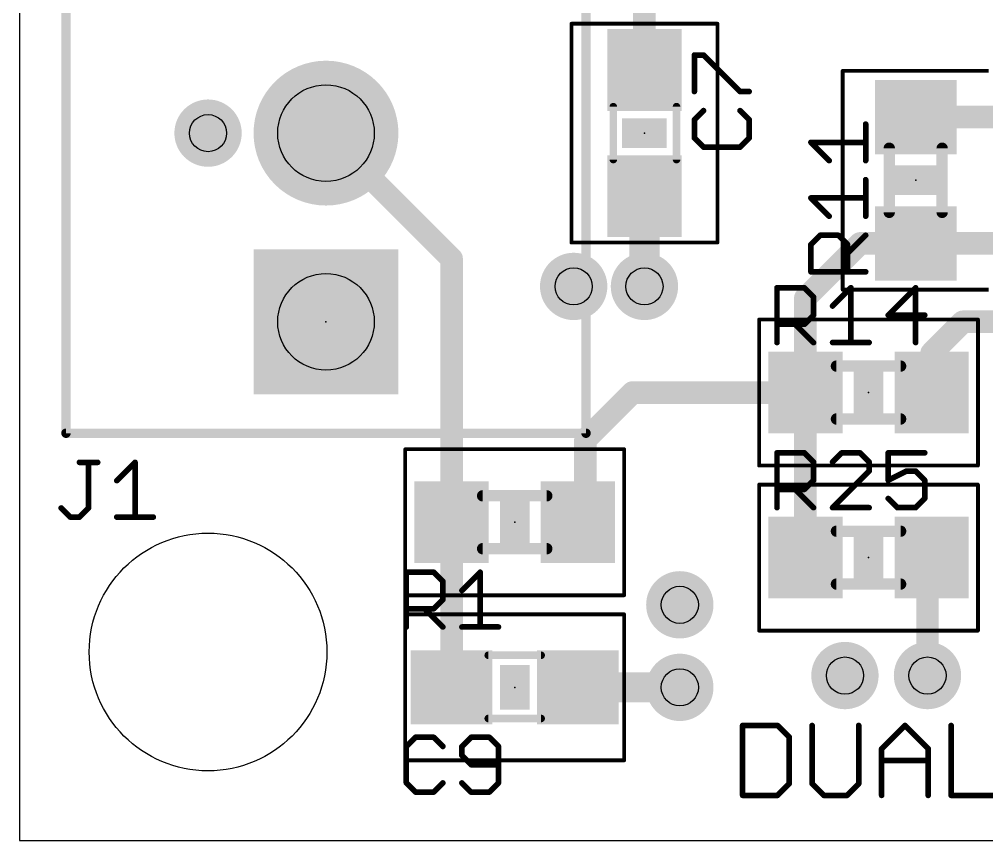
# Model space of a CAD drawing. Extents: x 0 to 1.31, y 0 to 0.85.
# Drawn here: x 0 to 0.513, y 0 to 0.435 of the extents above; entities that cross this region are included whole.
import ezdxf

# ---------------------------------------------------------------- set-up
doc = ezdxf.new("R2010")
doc.units = 0
for name, color, linetype in [('1', 22, 'CONTINUOUS'), ('17', 82, 'CONTINUOUS'), ('18', 82, 'CONTINUOUS'), ('20', 7, 'CONTINUOUS'), ('21', 253, 'CONTINUOUS'), ('23', 7, 'CONTINUOUS'), ('25', 253, 'CONTINUOUS'), ('31', 253, 'CONTINUOUS'), ('35', 253, 'CONTINUOUS'), ('39', 22, 'CONTINUOUS'), ('44', 253, 'CONTINUOUS'), ('51', 253, 'CONTINUOUS')]:
    doc.layers.add(name, color=color, linetype=linetype)

# ---------------------------------------------------------------- blocks, each defined once
blk = doc.blocks.new('RECT')
blk.add_solid([(-0.5, -0.5), (0.5, -0.5), (-0.5, 0.5), (0.5, 0.5)])
blk = doc.blocks.new('SQUAREP')
blk.add_solid([(-0.5, -0.5), (0.5, -0.5), (-0.5, 0.5), (0.5, 0.5)])
blk = doc.blocks.new('ROUNDP')
at = {"const_width": 0.5}
blk.add_lwpolyline([(0, -0.25, 1), (0, 0.25, 1), (0, -0.25)], format="xyb", dxfattribs=at)
blk = doc.blocks.new('ROUNDV')
at = {"const_width": 0.5}
blk.add_lwpolyline([(0, -0.25, 1), (0, 0.25, 1), (0, -0.25)], format="xyb", dxfattribs=at)

msp = doc.modelspace()

# ---------------------------------------------------------------- linework, layer by layer
at = {"layer": '1'}
for points, const_width in [([(0.33125, 0.45625), (0.33125, 0.408465)], 0.012), ([(0.654035, 0.383465), (0.475, 0.383465)], 0.012), ([(0.1625, 0.375), (0.229035, 0.308465)], 0.012), ([(0.33125, 0.29375), (0.33125, 0.341535)], 0.016), ([(0.470965, 0.325), (0.4625, 0.316535)], 0.016), ([(0.475, 0.316535), (0.470965, 0.325)], 0.012), ([(0.4625, 0.316535), (0.475, 0.316535)], 0.016), ([(0.416535, 0.2875), (0.445571, 0.316535)], 0.012), ([(0.4625, 0.316535), (0.445571, 0.316535)], 0.012), ([(0.574803, 0.316535), (0.475, 0.316535)], 0.012), ([(0.229035, 0.308465), (0.229035, 0.16875)], 0.012), ([(0.416535, 0.2875), (0.416535, 0.2375)], 0.012), ([(0.5, 0.275), (0.483465, 0.258465)], 0.012), ([(0.5875, 0.275), (0.5, 0.275)], 0.012), ([(0.483465, 0.258465), (0.483465, 0.2375)], 0.012), ([(0.3, 0.2125), (0.325, 0.2375)], 0.012), ([(0.325, 0.2375), (0.416535, 0.2375)], 0.012), ([(0.416535, 0.2375), (0.416535, 0.15)], 0.012), ([(0.3, 0.154035), (0.3, 0.2125)], 0.012), ([(0.229035, 0.08125), (0.229035, 0.16875)], 0.012), ([(0.295965, 0.16875), (0.3, 0.154035)], 0.012), ([(0.483465, 0.15), (0.48125, 0.147785)], 0.012), ([(0.48125, 0.147785), (0.48125, 0.0875)], 0.012), ([(0.295965, 0.08125), (0.35, 0.08125)], 0.016)]:
    msp.add_lwpolyline(points, dxfattribs=dict(at, const_width=const_width))
for points, const_width in [([(0.32825, 0.408465, 1), (0.33425, 0.408465)], 0.006), ([(0.475, 0.386465, 1), (0.475, 0.380465)], 0.006), ([(0.164621, 0.377121, 1), (0.160379, 0.372879)], 0.006), ([(0.33525, 0.341535, 1), (0.32725, 0.341535)], 0.008), ([(0.473793, 0.322172, 1), (0.468136, 0.327828)], 0.008), ([(0.473673, 0.326291, 1), (0.468257, 0.323709)], 0.006), ([(0.4625, 0.320535, 1), (0.4625, 0.312535)], 0.008), ([(0.459672, 0.319364, 1), (0.465328, 0.313707)], 0.008), ([(0.475, 0.312535, 1), (0.475, 0.320535)], 0.008), ([(0.445571, 0.319535, 1), (0.445571, 0.313535)], 0.006), ([(0.447692, 0.314414, 1), (0.44345, 0.318657)], 0.006), ([(0.4625, 0.313535, 1), (0.4625, 0.319535)], 0.006), ([(0.475, 0.319535, 1), (0.475, 0.313535)], 0.006), ([(0.472292, 0.315244, 1), (0.477708, 0.317826)], 0.006), ([(0.232035, 0.308465, 1), (0.226035, 0.308465)], 0.006), ([(0.226914, 0.306343, 1), (0.231157, 0.310586)], 0.006), ([(0.32725, 0.29375, 1), (0.33525, 0.29375)], 0.008), ([(0.419535, 0.2875, 1), (0.413535, 0.2875)], 0.006), ([(0.414414, 0.289621, 1), (0.418657, 0.285379)], 0.006), ([(0.5, 0.278, 1), (0.5, 0.272)], 0.006), ([(0.502121, 0.272879, 1), (0.497879, 0.277121)], 0.006), ([(0.481343, 0.260586, 1), (0.485586, 0.256343)], 0.006), ([(0.486465, 0.258465, 1), (0.480465, 0.258465)], 0.006), ([(0.325, 0.2405, 1), (0.325, 0.2345)], 0.006), ([(0.327121, 0.235379, 1), (0.322879, 0.239621)], 0.006), ([(0.419535, 0.2375, 1), (0.413535, 0.2375)], 0.006), ([(0.416535, 0.2345, 1), (0.416535, 0.2405)], 0.006), ([(0.413535, 0.2375, 1), (0.419535, 0.2375)], 0.006), ([(0.480465, 0.2375, 1), (0.486465, 0.2375)], 0.006), ([(0.303, 0.2125, 1), (0.297, 0.2125)], 0.006), ([(0.297879, 0.214621, 1), (0.302121, 0.210379)], 0.006), ([(0.232035, 0.16875, 1), (0.226035, 0.16875)], 0.006), ([(0.298858, 0.169543, 1), (0.293071, 0.167957)], 0.006), ([(0.226035, 0.16875, 1), (0.232035, 0.16875)], 0.006), ([(0.297, 0.154035, 1), (0.303, 0.154035)], 0.006), ([(0.297107, 0.153242, 1), (0.302893, 0.154829)], 0.006), ([(0.48425, 0.147785, 1), (0.47825, 0.147785)], 0.006), ([(0.485586, 0.147879, 1), (0.481343, 0.152121)], 0.006), ([(0.413535, 0.15, 1), (0.419535, 0.15)], 0.006), ([(0.479129, 0.149907, 1), (0.483371, 0.145664)], 0.006), ([(0.295965, 0.08525, 1), (0.295965, 0.07725)], 0.008), ([(0.35, 0.07725, 1), (0.35, 0.08525)], 0.008), ([(0.47825, 0.0875, 1), (0.48425, 0.0875)], 0.006), ([(0.226035, 0.08125, 1), (0.232035, 0.08125)], 0.006)]:
    msp.add_lwpolyline(points, format="xyb", dxfattribs=dict(at, const_width=const_width))
at = {"layer": '20'}
for p, q in [((0, 0.85), (0, 0)), ((0, 0), (1.3125, 0))]:
    msp.add_line(p, q, dxfattribs=at)
msp.add_circle((0.1, 0.1), 0.062992, dxfattribs=at)
at = {"layer": '21'}
for points, const_width in [([(0.024705, 0.215945), (0.024705, 0.649016)], 0.005), ([(0.300295, 0.649016), (0.300295, 0.215945)], 0.005), ([(0.300295, 0.215945), (0.024705, 0.215945)], 0.005), ([(0.383286, 0.061032), (0.383286, 0.024)], 0.003), ([(0.401802, 0.061032), (0.383286, 0.061032)], 0.003), ([(0.407974, 0.05486), (0.401802, 0.061032)], 0.003), ([(0.420118, 0.061032), (0.420118, 0.030172)], 0.003), ([(0.444805, 0.030172), (0.444805, 0.061032)], 0.003), ([(0.456949, 0.048688), (0.469293, 0.061032)], 0.003), ([(0.469293, 0.061032), (0.481637, 0.048688)], 0.003), ([(0.493781, 0.061032), (0.493781, 0.024)], 0.003), ([(0.407974, 0.030172), (0.407974, 0.05486)], 0.003), ([(0.456949, 0.024), (0.456949, 0.048688)], 0.003), ([(0.481637, 0.048688), (0.481637, 0.024)], 0.003), ([(0.456949, 0.042516), (0.481637, 0.042516)], 0.003), ([(0.401802, 0.024), (0.407974, 0.030172)], 0.003), ([(0.420118, 0.030172), (0.426289, 0.024)], 0.003), ([(0.438633, 0.024), (0.444805, 0.030172)], 0.003), ([(0.383286, 0.024), (0.401802, 0.024)], 0.003), ([(0.426289, 0.024), (0.438633, 0.024)], 0.003), ([(0.493781, 0.024), (0.518468, 0.024)], 0.003)]:
    msp.add_lwpolyline(points, dxfattribs=dict(at, const_width=const_width))
for points, const_width in [([(0.024705, 0.217195, 1), (0.024705, 0.214695)], 0.0025), ([(0.023455, 0.215945, 1), (0.025955, 0.215945)], 0.0025), ([(0.299045, 0.215945, 1), (0.301545, 0.215945)], 0.0025), ([(0.300295, 0.214695, 1), (0.300295, 0.217195)], 0.0025), ([(0.384036, 0.061032, 1), (0.382536, 0.061032)], 0.0015), ([(0.383286, 0.061782, 1), (0.383286, 0.060282)], 0.0015), ([(0.402332, 0.061562, 1), (0.401272, 0.060501)], 0.0015), ([(0.401802, 0.060282, 1), (0.401802, 0.061782)], 0.0015), ([(0.420868, 0.061032, 1), (0.419368, 0.061032)], 0.0015), ([(0.445555, 0.061032, 1), (0.444055, 0.061032)], 0.0015), ([(0.469823, 0.061562, 1), (0.468763, 0.060501)], 0.0015), ([(0.469823, 0.060501, 1), (0.468763, 0.061562)], 0.0015), ([(0.494531, 0.061032, 1), (0.493031, 0.061032)], 0.0015), ([(0.408724, 0.05486, 1), (0.407224, 0.05486)], 0.0015), ([(0.407444, 0.054329, 1), (0.408504, 0.05539)], 0.0015), ([(0.457699, 0.048688, 1), (0.456199, 0.048688)], 0.0015), ([(0.456419, 0.049218, 1), (0.457479, 0.048157)], 0.0015), ([(0.482387, 0.048688, 1), (0.480887, 0.048688)], 0.0015), ([(0.481106, 0.048157, 1), (0.482167, 0.049218)], 0.0015), ([(0.456949, 0.043266, 1), (0.456949, 0.041766)], 0.0015), ([(0.481637, 0.041766, 1), (0.481637, 0.043266)], 0.0015), ([(0.407224, 0.030172, 1), (0.408724, 0.030172)], 0.0015), ([(0.408504, 0.029642, 1), (0.407444, 0.030702)], 0.0015), ([(0.420648, 0.030702, 1), (0.419587, 0.029642)], 0.0015), ([(0.419368, 0.030172, 1), (0.420868, 0.030172)], 0.0015), ([(0.444055, 0.030172, 1), (0.445555, 0.030172)], 0.0015), ([(0.445336, 0.029642, 1), (0.444275, 0.030702)], 0.0015), ([(0.383286, 0.02475, 1), (0.383286, 0.02325)], 0.0015), ([(0.382536, 0.024, 1), (0.384036, 0.024)], 0.0015), ([(0.401272, 0.02453, 1), (0.402332, 0.02347)], 0.0015), ([(0.401802, 0.02325, 1), (0.401802, 0.02475)], 0.0015), ([(0.426289, 0.02475, 1), (0.426289, 0.02325)], 0.0015), ([(0.425759, 0.02347, 1), (0.42682, 0.02453)], 0.0015), ([(0.438103, 0.02453, 1), (0.439164, 0.02347)], 0.0015), ([(0.438633, 0.02325, 1), (0.438633, 0.02475)], 0.0015), ([(0.456199, 0.024, 1), (0.457699, 0.024)], 0.0015), ([(0.480887, 0.024, 1), (0.482387, 0.024)], 0.0015), ([(0.493781, 0.02475, 1), (0.493781, 0.02325)], 0.0015), ([(0.493031, 0.024, 1), (0.494531, 0.024)], 0.0015)]:
    msp.add_lwpolyline(points, format="xyb", dxfattribs=dict(at, const_width=const_width))
at = {"layer": '23'}
for p in [(0.33125, 0.375), (0.475, 0.35), (0.1625, 0.275), (0.45, 0.2375), (0.2625, 0.16875), (0.45, 0.15), (0.2625, 0.08125)]:
    msp.add_point(p, dxfattribs=at)
at = {"layer": '25', "const_width": 0.003}
for points in [[(0.357725, 0.397035), (0.357725, 0.416385)], [(0.357725, 0.416385), (0.362563, 0.416385)], [(0.362563, 0.416385), (0.381913, 0.397035)], [(0.381913, 0.397035), (0.38675, 0.397035)], [(0.362563, 0.386919), (0.357725, 0.382082)], [(0.38675, 0.382082), (0.381913, 0.386919)], [(0.357725, 0.382082), (0.357725, 0.372407)], [(0.38675, 0.372407), (0.38675, 0.382082)], [(0.4485, 0.36043), (0.4485, 0.37978)], [(0.357725, 0.372407), (0.362563, 0.36757)], [(0.381913, 0.36757), (0.38675, 0.372407)], [(0.42915, 0.36043), (0.419475, 0.370105)], [(0.419475, 0.370105), (0.4485, 0.370105)], [(0.362563, 0.36757), (0.381913, 0.36757)], [(0.4485, 0.330965), (0.4485, 0.350315)], [(0.42915, 0.330965), (0.419475, 0.34064)], [(0.419475, 0.34064), (0.4485, 0.34064)], [(0.419475, 0.316012), (0.424313, 0.32085)], [(0.424313, 0.32085), (0.433988, 0.32085)], [(0.433988, 0.32085), (0.438825, 0.316012)], [(0.438825, 0.311175), (0.4485, 0.32085)], [(0.419475, 0.3015), (0.419475, 0.316012)], [(0.438825, 0.316012), (0.438825, 0.3015)], [(0.4485, 0.3015), (0.419475, 0.3015)], [(0.4015, 0.264), (0.4015, 0.293025)], [(0.4015, 0.293025), (0.416012, 0.293025)], [(0.416012, 0.293025), (0.42085, 0.288187)], [(0.430965, 0.28335), (0.44064, 0.293025)], [(0.44064, 0.293025), (0.44064, 0.264)], [(0.474943, 0.293025), (0.46043, 0.278512)], [(0.474943, 0.264), (0.474943, 0.293025)], [(0.42085, 0.288187), (0.42085, 0.278512)], [(0.42085, 0.278512), (0.416012, 0.273675)], [(0.46043, 0.278512), (0.47978, 0.278512)], [(0.416012, 0.273675), (0.4015, 0.273675)], [(0.411175, 0.273675), (0.42085, 0.264)], [(0.430965, 0.264), (0.450315, 0.264)], [(0.4015, 0.1765), (0.4015, 0.205525)], [(0.4015, 0.205525), (0.416012, 0.205525)], [(0.416012, 0.205525), (0.42085, 0.200687)], [(0.435803, 0.205525), (0.430965, 0.200687)], [(0.445477, 0.205525), (0.435803, 0.205525)], [(0.450315, 0.200687), (0.445477, 0.205525)], [(0.47978, 0.205525), (0.46043, 0.205525)], [(0.46043, 0.205525), (0.46043, 0.191012)], [(0.031844, 0.200505), (0.041519, 0.200505)], [(0.036682, 0.176318), (0.036682, 0.200505)], [(0.051634, 0.19083), (0.061309, 0.200505)], [(0.061309, 0.200505), (0.061309, 0.17148)], [(0.42085, 0.200687), (0.42085, 0.191012)], [(0.450315, 0.19585), (0.450315, 0.200687)], [(0.430965, 0.1765), (0.450315, 0.19585)], [(0.46043, 0.191012), (0.470105, 0.19585)], [(0.470105, 0.19585), (0.474943, 0.19585)], [(0.474943, 0.19585), (0.47978, 0.191012)], [(0.42085, 0.191012), (0.416012, 0.186175)], [(0.47978, 0.191012), (0.47978, 0.181337)], [(0.416012, 0.186175), (0.4015, 0.186175)], [(0.411175, 0.186175), (0.42085, 0.1765)], [(0.465268, 0.1765), (0.46043, 0.181337)], [(0.47978, 0.181337), (0.474943, 0.1765)], [(0.022169, 0.176318), (0.027007, 0.17148)], [(0.031844, 0.17148), (0.036682, 0.176318)], [(0.450315, 0.1765), (0.430965, 0.1765)], [(0.474943, 0.1765), (0.465268, 0.1765)], [(0.027007, 0.17148), (0.031844, 0.17148)], [(0.051634, 0.17148), (0.070984, 0.17148)], [(0.20507, 0.11325), (0.20507, 0.142275)], [(0.20507, 0.142275), (0.219582, 0.142275)], [(0.219582, 0.142275), (0.224419, 0.137437)], [(0.234535, 0.1326), (0.24421, 0.142275)], [(0.24421, 0.142275), (0.24421, 0.11325)], [(0.224419, 0.137437), (0.224419, 0.127762)], [(0.224419, 0.127762), (0.219582, 0.122925)], [(0.219582, 0.122925), (0.20507, 0.122925)], [(0.214744, 0.122925), (0.224419, 0.11325)], [(0.234535, 0.11325), (0.253885, 0.11325)], [(0.209907, 0.054775), (0.20507, 0.049937)], [(0.20507, 0.049937), (0.20507, 0.030587)], [(0.219582, 0.054775), (0.209907, 0.054775)], [(0.224419, 0.049937), (0.219582, 0.054775)], [(0.239372, 0.054775), (0.234535, 0.049937)], [(0.234535, 0.049937), (0.234535, 0.0451)], [(0.249047, 0.054775), (0.239372, 0.054775)], [(0.253885, 0.049937), (0.249047, 0.054775)], [(0.253885, 0.030587), (0.253885, 0.049937)], [(0.234535, 0.0451), (0.239372, 0.040262)], [(0.239372, 0.040262), (0.253885, 0.040262)], [(0.20507, 0.030587), (0.209907, 0.02575)], [(0.219582, 0.02575), (0.224419, 0.030587)], [(0.234535, 0.030587), (0.239372, 0.02575)], [(0.249047, 0.02575), (0.253885, 0.030587)], [(0.209907, 0.02575), (0.219582, 0.02575)], [(0.239372, 0.02575), (0.249047, 0.02575)]]:
    msp.add_lwpolyline(points, dxfattribs=at)
at = {"layer": '25', "const_width": 0.0015}
for points in [[(0.358475, 0.416385, 1), (0.356975, 0.416385)], [(0.357725, 0.417135, 1), (0.357725, 0.415635)], [(0.363093, 0.416915, 1), (0.362032, 0.415854)], [(0.362563, 0.415635, 1), (0.362563, 0.417135)], [(0.356975, 0.397035, 1), (0.358475, 0.397035)], [(0.381913, 0.397785, 1), (0.381913, 0.396285)], [(0.381382, 0.396504, 1), (0.382443, 0.397565)], [(0.38675, 0.396285, 1), (0.38675, 0.397785)], [(0.363093, 0.386389, 1), (0.362032, 0.38745)], [(0.382443, 0.38745, 1), (0.381382, 0.386389)], [(0.358475, 0.382082, 1), (0.356975, 0.382082)], [(0.357195, 0.382612, 1), (0.358256, 0.381552)], [(0.3875, 0.382082, 1), (0.386, 0.382082)], [(0.38622, 0.381552, 1), (0.38728, 0.382612)], [(0.44925, 0.37978, 1), (0.44775, 0.37978)], [(0.356975, 0.372407, 1), (0.358475, 0.372407)], [(0.358256, 0.372937, 1), (0.357195, 0.371877)], [(0.386, 0.372407, 1), (0.3875, 0.372407)], [(0.38728, 0.371877, 1), (0.38622, 0.372937)], [(0.420006, 0.370636, 1), (0.418945, 0.369575)], [(0.419475, 0.370855, 1), (0.419475, 0.369355)], [(0.4485, 0.369355, 1), (0.4485, 0.370855)], [(0.362563, 0.36832, 1), (0.362563, 0.36682)], [(0.362032, 0.367039, 1), (0.363093, 0.3681)], [(0.381382, 0.3681, 1), (0.382443, 0.367039)], [(0.381913, 0.36682, 1), (0.381913, 0.36832)], [(0.42862, 0.3599, 1), (0.429681, 0.360961)], [(0.44775, 0.36043, 1), (0.44925, 0.36043)], [(0.44925, 0.350315, 1), (0.44775, 0.350315)], [(0.419475, 0.34139, 1), (0.419475, 0.33989)], [(0.420006, 0.34117, 1), (0.418945, 0.34011)], [(0.4485, 0.33989, 1), (0.4485, 0.34139)], [(0.42862, 0.330435, 1), (0.429681, 0.331496)], [(0.44775, 0.330965, 1), (0.44925, 0.330965)], [(0.424313, 0.3216, 1), (0.424313, 0.3201)], [(0.424843, 0.320319, 1), (0.423782, 0.32138)], [(0.434518, 0.32138, 1), (0.433457, 0.320319)], [(0.433988, 0.3201, 1), (0.433988, 0.3216)], [(0.44903, 0.320319, 1), (0.44797, 0.32138)], [(0.420225, 0.316012, 1), (0.418725, 0.316012)], [(0.418945, 0.316543, 1), (0.420006, 0.315482)], [(0.439575, 0.316012, 1), (0.438075, 0.316012)], [(0.438295, 0.315482, 1), (0.439356, 0.316543)], [(0.438295, 0.311705, 1), (0.439356, 0.310645)], [(0.419475, 0.30225, 1), (0.419475, 0.30075)], [(0.4485, 0.30075, 1), (0.4485, 0.30225)], [(0.418725, 0.3015, 1), (0.420225, 0.3015)], [(0.438075, 0.3015, 1), (0.439575, 0.3015)], [(0.40225, 0.293025, 1), (0.40075, 0.293025)], [(0.4015, 0.293775, 1), (0.4015, 0.292275)], [(0.416543, 0.293555, 1), (0.415482, 0.292494)], [(0.416012, 0.292275, 1), (0.416012, 0.293775)], [(0.44139, 0.293025, 1), (0.43989, 0.293025)], [(0.44117, 0.292494, 1), (0.44011, 0.293555)], [(0.475693, 0.293025, 1), (0.474193, 0.293025)], [(0.475473, 0.292494, 1), (0.474412, 0.293555)], [(0.4216, 0.288187, 1), (0.4201, 0.288187)], [(0.420319, 0.287657, 1), (0.42138, 0.288718)], [(0.430435, 0.28388, 1), (0.431496, 0.282819)], [(0.4201, 0.278512, 1), (0.4216, 0.278512)], [(0.42138, 0.277982, 1), (0.420319, 0.279043)], [(0.46043, 0.279262, 1), (0.46043, 0.277762)], [(0.4599, 0.279043, 1), (0.460961, 0.277982)], [(0.47978, 0.277762, 1), (0.47978, 0.279262)], [(0.4015, 0.274425, 1), (0.4015, 0.272925)], [(0.411705, 0.274205, 1), (0.410645, 0.273144)], [(0.415482, 0.274205, 1), (0.416543, 0.273144)], [(0.416012, 0.272925, 1), (0.416012, 0.274425)], [(0.40075, 0.264, 1), (0.40225, 0.264)], [(0.420319, 0.26347, 1), (0.42138, 0.26453)], [(0.430965, 0.26475, 1), (0.430965, 0.26325)], [(0.43989, 0.264, 1), (0.44139, 0.264)], [(0.450315, 0.26325, 1), (0.450315, 0.26475)], [(0.474193, 0.264, 1), (0.475693, 0.264)], [(0.40225, 0.205525, 1), (0.40075, 0.205525)], [(0.4015, 0.206275, 1), (0.4015, 0.204775)], [(0.416543, 0.206055, 1), (0.415482, 0.204994)], [(0.416012, 0.204775, 1), (0.416012, 0.206275)], [(0.435803, 0.206275, 1), (0.435803, 0.204775)], [(0.436333, 0.204994, 1), (0.435272, 0.206055)], [(0.446008, 0.206055, 1), (0.444947, 0.204994)], [(0.445477, 0.204775, 1), (0.445477, 0.206275)], [(0.46043, 0.206275, 1), (0.46043, 0.204775)], [(0.46118, 0.205525, 1), (0.45968, 0.205525)], [(0.47978, 0.204775, 1), (0.47978, 0.206275)], [(0.031844, 0.201255, 1), (0.031844, 0.199755)], [(0.037432, 0.200505, 1), (0.035932, 0.200505)], [(0.041519, 0.199755, 1), (0.041519, 0.201255)], [(0.062059, 0.200505, 1), (0.060559, 0.200505)], [(0.06184, 0.199975, 1), (0.060779, 0.201035)], [(0.4216, 0.200687, 1), (0.4201, 0.200687)], [(0.420319, 0.200157, 1), (0.42138, 0.201218)], [(0.430435, 0.201218, 1), (0.431496, 0.200157)], [(0.451065, 0.200687, 1), (0.449565, 0.200687)], [(0.449785, 0.200157, 1), (0.450845, 0.201218)], [(0.449565, 0.19585, 1), (0.451065, 0.19585)], [(0.450845, 0.195319, 1), (0.449785, 0.19638)], [(0.470105, 0.1966, 1), (0.470105, 0.1951)], [(0.470441, 0.195179, 1), (0.46977, 0.196521)], [(0.475473, 0.19638, 1), (0.474412, 0.195319)], [(0.474943, 0.1951, 1), (0.474943, 0.1966)], [(0.051104, 0.19136, 1), (0.052165, 0.1903)], [(0.4201, 0.191012, 1), (0.4216, 0.191012)], [(0.42138, 0.190482, 1), (0.420319, 0.191543)], [(0.460095, 0.191683, 1), (0.460766, 0.190341)], [(0.45968, 0.191012, 1), (0.46118, 0.191012)], [(0.48053, 0.191012, 1), (0.47903, 0.191012)], [(0.47925, 0.190482, 1), (0.48031, 0.191543)], [(0.4015, 0.186925, 1), (0.4015, 0.185425)], [(0.411705, 0.186705, 1), (0.410645, 0.185644)], [(0.415482, 0.186705, 1), (0.416543, 0.185644)], [(0.416012, 0.185425, 1), (0.416012, 0.186925)], [(0.460961, 0.181868, 1), (0.4599, 0.180807)], [(0.47903, 0.181337, 1), (0.48053, 0.181337)], [(0.48031, 0.180807, 1), (0.47925, 0.181868)], [(0.0227, 0.176848, 1), (0.021639, 0.175787)], [(0.035932, 0.176318, 1), (0.037432, 0.176318)], [(0.037212, 0.175787, 1), (0.036151, 0.176848)], [(0.40075, 0.1765, 1), (0.40225, 0.1765)], [(0.420319, 0.17597, 1), (0.42138, 0.17703)], [(0.430965, 0.17725, 1), (0.430965, 0.17575)], [(0.430435, 0.17703, 1), (0.431496, 0.17597)], [(0.450315, 0.17575, 1), (0.450315, 0.17725)], [(0.465268, 0.17725, 1), (0.465268, 0.17575)], [(0.464737, 0.17597, 1), (0.465798, 0.17703)], [(0.474412, 0.17703, 1), (0.475473, 0.17597)], [(0.474943, 0.17575, 1), (0.474943, 0.17725)], [(0.027007, 0.17223, 1), (0.027007, 0.17073)], [(0.026476, 0.17095, 1), (0.027537, 0.172011)], [(0.031314, 0.172011, 1), (0.032374, 0.17095)], [(0.031844, 0.17073, 1), (0.031844, 0.17223)], [(0.051634, 0.17223, 1), (0.051634, 0.17073)], [(0.060559, 0.17148, 1), (0.062059, 0.17148)], [(0.070984, 0.17073, 1), (0.070984, 0.17223)], [(0.20582, 0.142275, 1), (0.20432, 0.142275)], [(0.20507, 0.143025, 1), (0.20507, 0.141525)], [(0.220112, 0.142805, 1), (0.219052, 0.141744)], [(0.219582, 0.141525, 1), (0.219582, 0.143025)], [(0.24496, 0.142275, 1), (0.24346, 0.142275)], [(0.24474, 0.141744, 1), (0.243679, 0.142805)], [(0.225169, 0.137437, 1), (0.223669, 0.137437)], [(0.223889, 0.136907, 1), (0.22495, 0.137968)], [(0.234004, 0.13313, 1), (0.235065, 0.132069)], [(0.223669, 0.127762, 1), (0.225169, 0.127762)], [(0.22495, 0.127232, 1), (0.223889, 0.128293)], [(0.20507, 0.123675, 1), (0.20507, 0.122175)], [(0.215275, 0.123455, 1), (0.214214, 0.122394)], [(0.219052, 0.123455, 1), (0.220112, 0.122394)], [(0.219582, 0.122175, 1), (0.219582, 0.123675)], [(0.20432, 0.11325, 1), (0.20582, 0.11325)], [(0.223889, 0.11272, 1), (0.22495, 0.11378)], [(0.234535, 0.114, 1), (0.234535, 0.1125)], [(0.24346, 0.11325, 1), (0.24496, 0.11325)], [(0.253885, 0.1125, 1), (0.253885, 0.114)], [(0.20582, 0.049937, 1), (0.20432, 0.049937)], [(0.209907, 0.055525, 1), (0.209907, 0.054025)], [(0.210437, 0.054244, 1), (0.209377, 0.055305)], [(0.220112, 0.055305, 1), (0.219052, 0.054244)], [(0.219582, 0.054025, 1), (0.219582, 0.055525)], [(0.235285, 0.049937, 1), (0.233785, 0.049937)], [(0.239372, 0.055525, 1), (0.239372, 0.054025)], [(0.239903, 0.054244, 1), (0.238842, 0.055305)], [(0.249577, 0.055305, 1), (0.248517, 0.054244)], [(0.249047, 0.054025, 1), (0.249047, 0.055525)], [(0.254635, 0.049937, 1), (0.253135, 0.049937)], [(0.204539, 0.050468, 1), (0.2056, 0.049407)], [(0.223889, 0.049407, 1), (0.22495, 0.050468)], [(0.234004, 0.050468, 1), (0.235065, 0.049407)], [(0.235065, 0.04563, 1), (0.234004, 0.044569)], [(0.253354, 0.049407, 1), (0.254415, 0.050468)], [(0.233785, 0.0451, 1), (0.235285, 0.0451)], [(0.239372, 0.041012, 1), (0.239372, 0.039512)], [(0.238842, 0.039732, 1), (0.239903, 0.040793)], [(0.253885, 0.039512, 1), (0.253885, 0.041012)], [(0.2056, 0.031118, 1), (0.204539, 0.030057)], [(0.20432, 0.030587, 1), (0.20582, 0.030587)], [(0.22495, 0.030057, 1), (0.223889, 0.031118)], [(0.235065, 0.031118, 1), (0.234004, 0.030057)], [(0.253135, 0.030587, 1), (0.254635, 0.030587)], [(0.254415, 0.030057, 1), (0.253354, 0.031118)], [(0.209907, 0.0265, 1), (0.209907, 0.025)], [(0.209377, 0.02522, 1), (0.210437, 0.02628)], [(0.219052, 0.02628, 1), (0.220112, 0.02522)], [(0.219582, 0.025, 1), (0.219582, 0.0265)], [(0.239372, 0.0265, 1), (0.239372, 0.025)], [(0.238842, 0.02522, 1), (0.239903, 0.02628)], [(0.248517, 0.02628, 1), (0.249577, 0.02522)], [(0.249047, 0.025, 1), (0.249047, 0.0265)]]:
    msp.add_lwpolyline(points, format="xyb", dxfattribs=at)
at = {"layer": '39', "const_width": 0.002}
for points in [[(0.292549, 0.317008), (0.292549, 0.432992)], [(0.292549, 0.432992), (0.369951, 0.432992)], [(0.369951, 0.432992), (0.369951, 0.317008)], [(0.436299, 0.292008), (0.436299, 0.407992)], [(0.436299, 0.407992), (0.513701, 0.407992)], [(0.369951, 0.317008), (0.292549, 0.317008)], [(0.513701, 0.292008), (0.436299, 0.292008)], [(0.392008, 0.276201), (0.507992, 0.276201)], [(0.392008, 0.198799), (0.392008, 0.276201)], [(0.507992, 0.276201), (0.507992, 0.198799)], [(0.204508, 0.207451), (0.320492, 0.207451)], [(0.204508, 0.130049), (0.204508, 0.207451)], [(0.320492, 0.207451), (0.320492, 0.130049)], [(0.507992, 0.198799), (0.392008, 0.198799)], [(0.392008, 0.188701), (0.507992, 0.188701)], [(0.392008, 0.111299), (0.392008, 0.188701)], [(0.507992, 0.188701), (0.507992, 0.111299)], [(0.320492, 0.130049), (0.204508, 0.130049)], [(0.204508, 0.119951), (0.320492, 0.119951)], [(0.204508, 0.042549), (0.204508, 0.119951)], [(0.320492, 0.119951), (0.320492, 0.042549)], [(0.507992, 0.111299), (0.392008, 0.111299)], [(0.320492, 0.042549), (0.204508, 0.042549)]]:
    msp.add_lwpolyline(points, dxfattribs=at)
at = {"layer": '39', "const_width": 0.001}
for points in [[(0.293049, 0.432992, 1), (0.292049, 0.432992)], [(0.292549, 0.433492, 1), (0.292549, 0.432492)], [(0.370451, 0.432992, 1), (0.369451, 0.432992)], [(0.369951, 0.432492, 1), (0.369951, 0.433492)], [(0.436799, 0.407992, 1), (0.435799, 0.407992)], [(0.436299, 0.408492, 1), (0.436299, 0.407492)], [(0.292549, 0.317508, 1), (0.292549, 0.316508)], [(0.369951, 0.316508, 1), (0.369951, 0.317508)], [(0.292049, 0.317008, 1), (0.293049, 0.317008)], [(0.369451, 0.317008, 1), (0.370451, 0.317008)], [(0.436299, 0.292508, 1), (0.436299, 0.291508)], [(0.435799, 0.292008, 1), (0.436799, 0.292008)], [(0.392008, 0.276701, 1), (0.392008, 0.275701)], [(0.392508, 0.276201, 1), (0.391508, 0.276201)], [(0.508492, 0.276201, 1), (0.507492, 0.276201)], [(0.507992, 0.275701, 1), (0.507992, 0.276701)], [(0.204508, 0.207951, 1), (0.204508, 0.206951)], [(0.205008, 0.207451, 1), (0.204008, 0.207451)], [(0.320992, 0.207451, 1), (0.319992, 0.207451)], [(0.320492, 0.206951, 1), (0.320492, 0.207951)], [(0.392008, 0.199299, 1), (0.392008, 0.198299)], [(0.391508, 0.198799, 1), (0.392508, 0.198799)], [(0.507492, 0.198799, 1), (0.508492, 0.198799)], [(0.507992, 0.198299, 1), (0.507992, 0.199299)], [(0.392008, 0.189201, 1), (0.392008, 0.188201)], [(0.392508, 0.188701, 1), (0.391508, 0.188701)], [(0.508492, 0.188701, 1), (0.507492, 0.188701)], [(0.507992, 0.188201, 1), (0.507992, 0.189201)], [(0.204508, 0.130549, 1), (0.204508, 0.129549)], [(0.204008, 0.130049, 1), (0.205008, 0.130049)], [(0.319992, 0.130049, 1), (0.320992, 0.130049)], [(0.320492, 0.129549, 1), (0.320492, 0.130549)], [(0.204508, 0.120451, 1), (0.204508, 0.119451)], [(0.205008, 0.119951, 1), (0.204008, 0.119951)], [(0.320992, 0.119951, 1), (0.319992, 0.119951)], [(0.320492, 0.119451, 1), (0.320492, 0.120451)], [(0.392008, 0.111799, 1), (0.392008, 0.110799)], [(0.391508, 0.111299, 1), (0.392508, 0.111299)], [(0.507492, 0.111299, 1), (0.508492, 0.111299)], [(0.507992, 0.110799, 1), (0.507992, 0.111799)], [(0.204508, 0.043049, 1), (0.204508, 0.042049)], [(0.204008, 0.042549, 1), (0.205008, 0.042549)], [(0.319992, 0.042549, 1), (0.320992, 0.042549)], [(0.320492, 0.042049, 1), (0.320492, 0.043049)]]:
    msp.add_lwpolyline(points, format="xyb", dxfattribs=at)
at = {"layer": '44'}
for centre, radius in [((0.1625, 0.375), 0.025591), ((0.1, 0.375), 0.009843), ((0.29375, 0.29375), 0.009843), ((0.33125, 0.29375), 0.009843), ((0.1625, 0.275), 0.025591), ((0.35, 0.125), 0.009843), ((0.4375, 0.0875), 0.009843), ((0.48125, 0.0875), 0.009843), ((0.35, 0.08125), 0.009843)]:
    msp.add_circle(centre, radius, dxfattribs=at)
at = {"layer": '51'}
for points, const_width in [([(0.314754, 0.389016), (0.314754, 0.360984)], 0.004), ([(0.348258, 0.389016), (0.348258, 0.360984)], 0.004), ([(0.460984, 0.367008), (0.460984, 0.332992)], 0.006), ([(0.489016, 0.332992), (0.489016, 0.367008)], 0.006), ([(0.467008, 0.251516), (0.432992, 0.251516)], 0.006), ([(0.432992, 0.223484), (0.467008, 0.223484)], 0.006), ([(0.279508, 0.182766), (0.245492, 0.182766)], 0.006), ([(0.467008, 0.164016), (0.432992, 0.164016)], 0.006), ([(0.245492, 0.154734), (0.279508, 0.154734)], 0.006), ([(0.432992, 0.135984), (0.467008, 0.135984)], 0.006), ([(0.248484, 0.098258), (0.276516, 0.098258)], 0.004), ([(0.248484, 0.064754), (0.276516, 0.064754)], 0.004)]:
    msp.add_lwpolyline(points, dxfattribs=dict(at, const_width=const_width))
for points, const_width in [([(0.315754, 0.389016, 1), (0.313754, 0.389016)], 0.002), ([(0.349258, 0.389016, 1), (0.347258, 0.389016)], 0.002), ([(0.462484, 0.367008, 1), (0.459484, 0.367008)], 0.003), ([(0.490516, 0.367008, 1), (0.487516, 0.367008)], 0.003), ([(0.313754, 0.360984, 1), (0.315754, 0.360984)], 0.002), ([(0.347258, 0.360984, 1), (0.349258, 0.360984)], 0.002), ([(0.459484, 0.332992, 1), (0.462484, 0.332992)], 0.003), ([(0.487516, 0.332992, 1), (0.490516, 0.332992)], 0.003), ([(0.432992, 0.253016, 1), (0.432992, 0.250016)], 0.003), ([(0.467008, 0.250016, 1), (0.467008, 0.253016)], 0.003), ([(0.432992, 0.224984, 1), (0.432992, 0.221984)], 0.003), ([(0.467008, 0.221984, 1), (0.467008, 0.224984)], 0.003), ([(0.245492, 0.184266, 1), (0.245492, 0.181266)], 0.003), ([(0.279508, 0.181266, 1), (0.279508, 0.184266)], 0.003), ([(0.432992, 0.165516, 1), (0.432992, 0.162516)], 0.003), ([(0.467008, 0.162516, 1), (0.467008, 0.165516)], 0.003), ([(0.245492, 0.156234, 1), (0.245492, 0.153234)], 0.003), ([(0.279508, 0.153234, 1), (0.279508, 0.156234)], 0.003), ([(0.432992, 0.137484, 1), (0.432992, 0.134484)], 0.003), ([(0.467008, 0.134484, 1), (0.467008, 0.137484)], 0.003), ([(0.248484, 0.099258, 1), (0.248484, 0.097258)], 0.002), ([(0.276516, 0.097258, 1), (0.276516, 0.099258)], 0.002), ([(0.248484, 0.065754, 1), (0.248484, 0.063754)], 0.002), ([(0.276516, 0.063754, 1), (0.276516, 0.065754)], 0.002)]:
    msp.add_lwpolyline(points, format="xyb", dxfattribs=dict(at, const_width=const_width))

# ---------------------------------------------------------------- block references
at = {"layer": '1'}
for p, xscale, yscale, rotation in [((0.33125, 0.408465), 0.043307, 0.03937, 270), ((0.475, 0.383465), 0.03937, 0.043307, 90), ((0.33125, 0.341535), 0.043307, 0.03937, 270), ((0.475, 0.316535), 0.03937, 0.043307, 90)]:
    msp.add_blockref('RECT', p, dxfattribs=dict(at, xscale=xscale, yscale=yscale, rotation=rotation))
for p, xscale, yscale in [((0.416535, 0.2375), 0.03937, 0.043307), ((0.483465, 0.2375), 0.03937, 0.043307), ((0.229035, 0.16875), 0.03937, 0.043307), ((0.295965, 0.16875), 0.03937, 0.043307), ((0.416535, 0.15), 0.03937, 0.043307), ((0.483465, 0.15), 0.03937, 0.043307), ((0.229035, 0.08125), 0.043307, 0.03937), ((0.295965, 0.08125), 0.043307, 0.03937)]:
    msp.add_blockref('RECT', p, dxfattribs=dict(at, xscale=xscale, yscale=yscale))
at = {"layer": '17', "xscale": 0.076772, "yscale": 0.076772, "rotation": 180}
for name, p in [('ROUNDP', (0.1625, 0.375)), ('ROUNDP', (0.1625, 0.375)), ('SQUAREP', (0.1625, 0.275)), ('SQUAREP', (0.1625, 0.275))]:
    msp.add_blockref(name, p, dxfattribs=at)
at = {"layer": '18', "xscale": 0.035685, "yscale": 0.035685}
for p in [(0.1, 0.375), (0.1, 0.375), (0.29375, 0.29375), (0.29375, 0.29375), (0.33125, 0.29375), (0.33125, 0.29375), (0.35, 0.125), (0.35, 0.125), (0.4375, 0.0875), (0.4375, 0.0875), (0.48125, 0.0875), (0.48125, 0.0875), (0.35, 0.08125), (0.35, 0.08125)]:
    msp.add_blockref('ROUNDV', p, dxfattribs=at)
at = {"layer": '31'}
for p, xscale, yscale, rotation in [((0.33125, 0.408465), 0.043307, 0.03937, 270), ((0.475, 0.383465), 0.03937, 0.043307, 90), ((0.33125, 0.341535), 0.043307, 0.03937, 270), ((0.475, 0.316535), 0.03937, 0.043307, 90)]:
    msp.add_blockref('RECT', p, dxfattribs=dict(at, xscale=xscale, yscale=yscale, rotation=rotation))
for p, xscale, yscale in [((0.416535, 0.2375), 0.03937, 0.043307), ((0.483465, 0.2375), 0.03937, 0.043307), ((0.229035, 0.16875), 0.03937, 0.043307), ((0.295965, 0.16875), 0.03937, 0.043307), ((0.416535, 0.15), 0.03937, 0.043307), ((0.483465, 0.15), 0.03937, 0.043307), ((0.229035, 0.08125), 0.043307, 0.03937), ((0.295965, 0.08125), 0.043307, 0.03937)]:
    msp.add_blockref('RECT', p, dxfattribs=dict(at, xscale=xscale, yscale=yscale))
at = {"layer": '35', "xscale": 0.01574}
for p, yscale, rotation in [((0.33125, 0.375), 0.023622, 270), ((0.475, 0.35), 0.031504, 90)]:
    msp.add_blockref('RECT', p, dxfattribs=dict(at, yscale=yscale, rotation=rotation))
for p, yscale in [((0.45, 0.2375), 0.031504), ((0.2625, 0.16875), 0.031504), ((0.45, 0.15), 0.031504), ((0.2625, 0.08125), 0.023622)]:
    msp.add_blockref('RECT', p, dxfattribs=dict(at, yscale=yscale))
at = {"layer": '51'}
for p, xscale, yscale, rotation in [((0.331451, 0.398156), 0.019689, 0.037402, 270), ((0.475, 0.375), 0.016, 0.034, 90), ((0.331451, 0.352156), 0.019689, 0.037402, 270), ((0.475, 0.325), 0.016, 0.034, 90)]:
    msp.add_blockref('RECT', p, dxfattribs=dict(at, xscale=xscale, yscale=yscale, rotation=rotation))
for p, xscale, yscale in [((0.425, 0.2375), 0.016, 0.034), ((0.475, 0.2375), 0.016, 0.034), ((0.2375, 0.16875), 0.016, 0.034), ((0.2875, 0.16875), 0.016, 0.034), ((0.425, 0.15), 0.016, 0.034), ((0.475, 0.15), 0.016, 0.034), ((0.239344, 0.081451), 0.019689, 0.037402), ((0.285344, 0.081451), 0.019689, 0.037402)]:
    msp.add_blockref('RECT', p, dxfattribs=dict(at, xscale=xscale, yscale=yscale))

doc.saveas('drawing.dxf')
